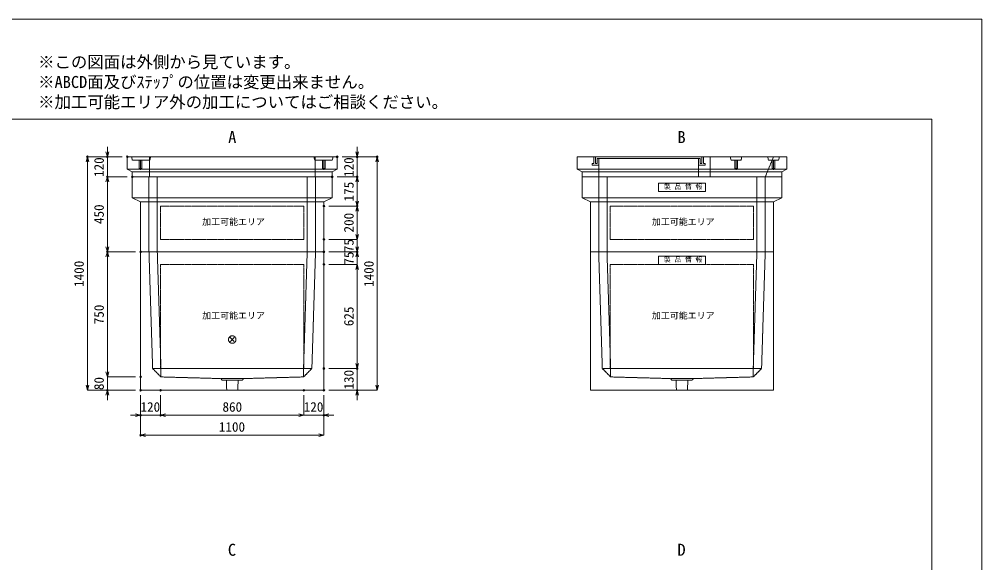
# Model space of a CAD drawing. Units: millimetres, scale not verified. Extents: x -4455 to 4455, y -3150 to 3150.
# Drawn here: x -1324 to 4455, y -109 to 3150 of the extents above; entities that cross this region are included whole.
import ezdxf
from ezdxf.enums import TextEntityAlignment as Align

# ---------------------------------------------------------------- set-up
doc = ezdxf.new("R2010")
doc.units = ezdxf.units.MM
doc.header["$LTSCALE"] = 20
doc.header["$PDMODE"] = 32
doc.header["$PDSIZE"] = 10
doc.linetypes.add('LONG_DASHED1', pattern=[7, 6, -1])
doc.linetypes.add('LONG_DOUBLE_CHAIN', pattern=[21.8, 18, -1, 0.6, -0.6, 0.6, -1])
for name, color, linetype, lineweight in [('0-0_D-TTL', 7, 'Continuous', 9), ('0-1_Defpoints', 7, 'Continuous', 9), ('0-3_D-TTL-TXT', 7, 'Continuous', 9), ('0-4_D-STR-TXT', 7, 'Continuous', 9), ('0-5_D-STR-DIM', 3, 'Continuous', 9), ('0-6_0', 7, 'Continuous', 9), ('0-7_D-STR', 7, 'Continuous', 9), ('0-9_D-STR-STR1', 7, 'LONG_DASHED1', 9), ('0-A_D-STR-STR5', 1, 'LONG_DOUBLE_CHAIN', 9), ('0-B_D-STR-STR4', 134, 'LONG_DASHED1', 9), ('0-C_D-STR-STR2', 1, 'LONG_DASHED1', 9)]:
    doc.layers.add(name, color=color, linetype=linetype, lineweight=lineweight)
doc.styles.add('ＭＳ ゴシック', font='')
doc.styles.get('ＭＳ ゴシック').set_extended_font_data('MS Gothic')

# ---------------------------------------------------------------- blocks, each defined once
blk = doc.blocks.new('A$C4DE05FD1')
at = {"layer": '0-0_D-TTL', "color": 134}
for p, q in [((4000, 76000), (114800, 76000)), ((114800, 76000), (114800, 4000))]:
    blk.add_line(p, q, dxfattribs=at)
at = {"layer": '0-1_Defpoints', "color": 134}
for p, q in [((0, 84000), (118800, 84000)), ((118800, 84000), (118800, 0))]:
    blk.add_line(p, q, dxfattribs=at)
at = {"layer": '0-3_D-TTL-TXT', "style": 'ＭＳ ゴシック'}
for s, p in [('※この図面は外側から見ています。', (43260.9, 79815.7)), ('※ABCD面及びｽﾃｯﾌﾟの位置は変更出来ません。', (43260.9, 78215.7)), ('※加工可能エリア外の加工についてはご相談ください。', (43260.9, 76615.7))]:
    blk.add_text(s, height=962.2, dxfattribs=at).set_placement(p, align=Align.BOTTOM_LEFT)
blk = doc.blocks.new('_Open30')
at = {"layer": '0-6_0'}
blk.add_line((0, 0), (-20, 0), dxfattribs=at)
blk.add_lwpolyline([(-20, 5.36), (0, 0), (-20, -5.36)], dxfattribs=at)
blk = doc.blocks.new('A$C31CA379A')
at = {"layer": '0-4_D-STR-TXT', "style": 'ＭＳ ゴシック'}
for s, p in [('A', (-325.9, -2190.5)), ('B', (35638.6, -2190.5)), ('C', (-351.4, -35190.5)), ('D', (35638.6, -35190.5))]:
    blk.add_text(s, height=962.2, dxfattribs=at).set_placement(p, align=Align.BOTTOM_LEFT)
blk = doc.blocks.new('A$C737D46CD')
at = {"layer": '0-9_D-STR-STR1', "linetype": 'Continuous'}
blk.add_lwpolyline([(-2820, 0), (2820, 0), (2820, -1000), (-2820, -1000)], close=True, dxfattribs=at)
at = {"layer": '0-9_D-STR-STR1', "style": 'ＭＳ ゴシック'}
blk.add_text('製 品 情 報', height=577.3, dxfattribs=at).set_placement((-2149.6, -882.5), align=Align.BOTTOM_LEFT)
blk = doc.blocks.new('A$C571F177C')
at = {"layer": '0-7_D-STR'}
for p, q in [((12000, 9000), (-12000, 9000)), ((-12000, 6500), (-12000, 9000)), ((12000, 6500), (12000, 9000)), ((-12000, 6500), (-11000, 6000)), ((-12000, 6500), (12000, 6500)), ((-11000, 0), (-11000, 6000)), ((11000, 6000), (-11000, 6000)), ((12000, 6500), (11000, 6000)), ((11000, 0), (11000, 6000)), ((11000, 0), (-11000, 0))]:
    blk.add_line(p, q, dxfattribs=at)
at = {"layer": '0-7_D-STR', "linetype": 'LONG_DASHED1'}
for p, q in [((-10000, 9000), (-10000, 0)), ((-9000, 9000), (-9000, 0)), ((9000, 9000), (9000, 0)), ((10000, 9000), (10000, 0))]:
    blk.add_line(p, q, dxfattribs=at)
at = {"layer": '0-A_D-STR-STR5'}
for p, q in [((8600, 5500), (8600, 1500)), ((8600, 1500), (-8600, 1500))]:
    blk.add_line(p, q, dxfattribs=at)
blk.add_lwpolyline([(8600, 5500), (-8600, 5500), (-8600, 1500)], dxfattribs=at)
at = {"layer": '0-9_D-STR-STR1'}
blk.add_blockref('A$C737D46CD', (0, 8250), dxfattribs=at)
blk = doc.blocks.new('A$C0F8B575B')
at = {"layer": '0-7_D-STR'}
for p, q in [((12000, 9000), (-12000, 9000)), ((-12000, 6500), (-12000, 9000)), ((12000, 6500), (12000, 9000)), ((-12000, 6500), (-11000, 6000)), ((-12000, 6500), (12000, 6500)), ((-11000, 0), (-11000, 6000)), ((11000, 6000), (-11000, 6000)), ((12000, 6500), (11000, 6000)), ((11000, 0), (11000, 6000)), ((11000, 0), (-11000, 0))]:
    blk.add_line(p, q, dxfattribs=at)
at = {"layer": '0-7_D-STR', "linetype": 'LONG_DASHED1'}
for p, q in [((-10000, 9000), (-10000, 0)), ((-9000, 9000), (-9000, 0)), ((9000, 9000), (9000, 0)), ((10000, 9000), (10000, 0))]:
    blk.add_line(p, q, dxfattribs=at)
at = {"layer": '0-A_D-STR-STR5'}
for p, q in [((8600, 5500), (8600, 1500)), ((8600, 1500), (-8600, 1500))]:
    blk.add_line(p, q, dxfattribs=at)
blk.add_lwpolyline([(8600, 5500), (-8600, 5500), (-8600, 1500)], dxfattribs=at)
blk = doc.blocks.new('A$C531455C1')
at = {"layer": '0-7_D-STR'}
for p, q in [((-11000, 0), (11000, 0)), ((-11000, -16600), (-11000, 0)), ((11000, -16600), (11000, 0)), ((-11000, -16600), (11000, -16600))]:
    blk.add_line(p, q, dxfattribs=at)
at = {"layer": '0-7_D-STR', "linetype": 'LONG_DASHED1'}
for p, q in [((-10000, 0), (-9560, -14000)), ((-9000, 0), (-8560, -14000)), ((9000, 0), (8560, -14000)), ((10000, 0), (9560, -14000)), ((-8560, -15000), (-9560, -14000)), ((9560, -14000), (-9560, -14000)), ((-8560, -15000), (-8560, -14000)), ((-8560, -15000), (-1400, -15200)), ((8560, -15000), (1400, -15200)), ((8560, -15000), (9560, -14000)), ((8560, -15000), (8560, -14000)), ((-1200, -15380), (-1400, -15200)), ((1400, -15200), (-1400, -15200)), ((1200, -15380), (-1200, -15380)), ((-666, -16600), (-705, -15380)), ((666, -16600), (705, -15380)), ((1200, -15380), (1400, -15200))]:
    blk.add_line(p, q, dxfattribs=at)
at = {"layer": '0-A_D-STR-STR5'}
for p, q in [((8600, -1500), (8600, -14000)), ((8600, -14000), (-8600, -14000))]:
    blk.add_line(p, q, dxfattribs=at)
blk.add_lwpolyline([(8600, -1500), (-8600, -1500), (-8600, -14000)], dxfattribs=at)
at = {"layer": '0-9_D-STR-STR1'}
blk.add_blockref('A$C737D46CD', (0, -500), dxfattribs=at)
blk = doc.blocks.new('A$C2C935993')
at = {"layer": '0-7_D-STR'}
for p, q in [((-12600, 2400), (12600, 2400)), ((-12600, 2400), (-12600, 900)), ((12600, 2400), (12600, 900)), ((-12600, 900), (12600, 900)), ((-12000, 600), (-12600, 900)), ((-12000, 600), (12000, 600)), ((-12000, 0), (-12000, 600)), ((-12000, 0), (12000, 0))]:
    blk.add_line(p, q, dxfattribs=at)
at = {"layer": '0-7_D-STR', "linetype": 'LONG_DASHED1'}
for p, q in [((-12000, 2000), (-12100, 2400)), ((-9950, 0), (-9950, 2400)), ((-9900, 2000), (-9800, 2400)), ((9900, 2000), (9800, 2400)), ((9950, 0), (9950, 2400)), ((12000, 2000), (12100, 2400)), ((-9900, 2000), (-12000, 2000)), ((9900, 2000), (12000, 2000))]:
    blk.add_line(p, q, dxfattribs=at)
at = {"layer": '0-7_D-STR'}
blk.add_lwpolyline([(12000, 0), (12000, 600), (12600, 900)], dxfattribs=at)
at = {"layer": '0-C_D-STR-STR2'}
for p, q in [((-11000, 840), (-11000, 2000)), ((11000, 840), (11000, 2000))]:
    blk.add_line(p, q, dxfattribs=at)
for points in [[(-11160, 2000), (-11160, 1000), (-10840, 1000), (-10840, 2000)], [(11160, 2000), (11160, 1000), (10840, 1000), (10840, 2000)]]:
    blk.add_lwpolyline(points, dxfattribs=at)
blk = doc.blocks.new('A$C19D5226F')
at = {"layer": '0-7_D-STR'}
for p, q in [((-12600, 2400), (12600, 2400)), ((-12600, 2400), (-12600, 900)), ((12600, 2400), (12600, 900)), ((-12600, 900), (12600, 900)), ((-12000, 600), (-12600, 900)), ((-12000, 600), (12000, 600)), ((-12000, 0), (-12000, 600)), ((-12000, 0), (12000, 0))]:
    blk.add_line(p, q, dxfattribs=at)
at = {"layer": '0-7_D-STR', "linetype": 'LONG_DASHED1'}
for p, q in [((3400, 0), (3400, 2400)), ((5900, 2000), (5800, 2400)), ((7100, 2000), (7200, 2400)), ((10000, 0), (11000, 2400)), ((10400, 2000), (10300, 2400)), ((11600, 2000), (11700, 2400)), ((-10000, 0), (-10000, 2200)), ((2000, 0), (2000, 2200)), ((5900, 2000), (7100, 2000)), ((10400, 2000), (11600, 2000))]:
    blk.add_line(p, q, dxfattribs=at)
at = {"layer": '0-7_D-STR'}
blk.add_lwpolyline([(12000, 0), (12000, 600), (12600, 900)], dxfattribs=at)
at = {"layer": '0-B_D-STR-STR4'}
for points in [[(-10600, 2400), (-10600, 1600), (-10800, 1600), (-10800, 1400), (-10000, 1400)], [(-10000, 2200), (-10200, 2200), (-10200, 1600), (-10400, 1600), (-10400, 2400)], [(-10000, 2200), (2000, 2200), (2200, 2200), (2200, 1600), (2400, 1600), (2400, 2400)], [(2600, 2400), (2600, 1600), (2800, 1600), (2800, 1400), (2000, 1400)]]:
    blk.add_lwpolyline(points, dxfattribs=at)
at = {"layer": '0-C_D-STR-STR2'}
for p, q in [((6500, 840), (6500, 2000)), ((11000, 840), (11000, 2000))]:
    blk.add_line(p, q, dxfattribs=at)
for points in [[(6660, 2000), (6660, 1000), (6340, 1000), (6340, 2000)], [(11160, 2000), (11160, 1000), (10840, 1000), (10840, 2000)]]:
    blk.add_lwpolyline(points, dxfattribs=at)
blk = doc.blocks.new('A$C7CE826D1')
at = {"layer": '0-7_D-STR'}
for p, q in [((-11000, 0), (11000, 0)), ((-11000, -16600), (-11000, 0)), ((11000, -16600), (11000, 0)), ((-11000, -16600), (11000, -16600))]:
    blk.add_line(p, q, dxfattribs=at)
at = {"layer": '0-7_D-STR', "linetype": 'LONG_DASHED1'}
for p, q in [((-10000, 0), (-9560, -14000)), ((-9000, 0), (-8560, -14000)), ((9000, 0), (8560, -14000)), ((10000, 0), (9560, -14000)), ((-8560, -15000), (-9560, -14000)), ((9560, -14000), (-9560, -14000)), ((-8560, -15000), (-8560, -14000)), ((-8560, -15000), (-1400, -15200)), ((8560, -15000), (1400, -15200)), ((8560, -15000), (9560, -14000)), ((8560, -15000), (8560, -14000)), ((-1200, -15380), (-1400, -15200)), ((1400, -15200), (-1400, -15200)), ((1200, -15380), (-1200, -15380)), ((-666, -16600), (-705, -15380)), ((666, -16600), (705, -15380)), ((1200, -15380), (1400, -15200))]:
    blk.add_line(p, q, dxfattribs=at)
at = {"layer": '0-A_D-STR-STR5'}
for p, q in [((8600, -1500), (-8600, -1500)), ((-8600, -1500), (-8600, -14000)), ((8600, -1500), (8600, -14000)), ((8600, -14000), (-8600, -14000))]:
    blk.add_line(p, q, dxfattribs=at)
blk = doc.blocks.new('A$C1C640AAB')
at = {"layer": '0-A_D-STR-STR5'}
for p, q in [((-318.2, -318.2), (318.2, 318.2)), ((-318.2, 318.2), (318.2, -318.2))]:
    blk.add_line(p, q, dxfattribs=at)
blk.add_circle((0, 0), 450, dxfattribs=at)
blk = doc.blocks.new('A$Cc8208e51')
at = {"layer": '0-7_D-STR'}
blk.add_blockref('A$C7CE826D1', (0, 0), dxfattribs=at)
at = {"layer": '0-A_D-STR-STR5'}
blk.add_blockref('A$C1C640AAB', (0, -10520), dxfattribs=at)

msp = doc.modelspace()

# ---------------------------------------------------------------- linework, layer by layer
at = {"layer": '0-1_Defpoints'}
for p in [(-915, 2325), (-795, 2325), (-675, 2325), (585, 2325), (705, 2325), (825, 2325), (-795, 2205), (-645, 2205), (555, 2205), (705, 2205), (505, 2030), (705, 2030), (505, 1830), (-795, 1755), (-595, 1755), (505, 1755), (505, 1755), (705, 1755), (705, 1755), (505, 1680), (505, 1680), (505, 1055), (705, 1055), (-595, 1005), (-795, 925), (-595, 925), (-595, 925), (-475, 925), (385, 925), (505, 925), (505, 925), (705, 925), (-595, 775), (-475, 775), (505, 775), (-595, 655)]:
    msp.add_point(p, dxfattribs=at)
at = {"layer": '0-5_D-STR-DIM'}
for p, q in [((-795, 2355), (-795, 2385)), ((705, 2355), (705, 2385)), ((-705, 2325), (-915, 2325)), ((-705, 2325), (-795, 2325)), ((-795, 2205), (-795, 2325)), ((615, 2325), (705, 2325)), ((615, 2325), (825, 2325)), ((705, 2205), (705, 2325)), ((-915, 955), (-915, 2295)), ((825, 955), (825, 2295)), ((-675, 2205), (-795, 2205)), ((-675, 2205), (-795, 2205)), ((585, 2205), (705, 2205)), ((585, 2205), (705, 2205)), ((-795, 2175), (-795, 2145)), ((-795, 1785), (-795, 2175)), ((705, 2175), (705, 2145)), ((705, 2060), (705, 2175)), ((535, 2030), (705, 2030)), ((535, 2030), (705, 2030)), ((705, 1860), (705, 2000)), ((705, 1860), (705, 1890)), ((535, 1830), (705, 1830)), ((535, 1830), (705, 1830)), ((705, 1830), (705, 1755)), ((705, 1785), (705, 1815)), ((-625, 1755), (-795, 1755)), ((-625, 1755), (-795, 1755)), ((535, 1755), (705, 1755)), ((535, 1755), (705, 1755)), ((705, 1680), (705, 1755)), ((-795, 1035), (-795, 1725)), ((535, 1680), (705, 1680)), ((535, 1680), (705, 1680)), ((705, 1725), (705, 1695)), ((705, 1650), (705, 1620)), ((705, 1650), (705, 1085)), ((705, 1085), (705, 1115)), ((-795, 1035), (-795, 1065)), ((535, 1055), (705, 1055)), ((535, 1055), (705, 1055)), ((705, 1055), (705, 925)), ((-625, 1005), (-795, 1005)), ((-625, 1005), (-795, 1005)), ((-795, 1005), (-795, 925)), ((-625, 925), (-915, 925)), ((-625, 925), (-795, 925)), ((535, 925), (825, 925)), ((535, 925), (705, 925)), ((-795, 895), (-795, 865)), ((-595, 895), (-595, 655)), ((-595, 895), (-595, 775)), ((-475, 895), (-475, 775)), ((-475, 895), (-475, 775)), ((385, 895), (385, 775)), ((385, 895), (385, 775)), ((505, 895), (505, 775)), ((505, 895), (505, 655)), ((705, 895), (705, 865)), ((-625, 775), (-655, 775)), ((-475, 775), (-595, 775)), ((355, 775), (-445, 775)), ((-445, 775), (-415, 775)), ((355, 775), (325, 775)), ((385, 775), (505, 775)), ((535, 775), (565, 775)), ((475, 655), (-565, 655))]:
    msp.add_line(p, q, dxfattribs=at)

# ---------------------------------------------------------------- block references
at = {"layer": '0-0_D-TTL', "xscale": 0.075, "yscale": 0.075}
msp.add_blockref('A$C4DE05FD1', (-4455, -3150), dxfattribs=at)
at = {"layer": '0-4_D-STR-TXT', "xscale": 0.075, "yscale": 0.075}
msp.add_blockref('A$C31CA379A', (-45, 2550), dxfattribs=at)
at = {"layer": '0-5_D-STR-DIM', "xscale": 1.5, "yscale": 1.5}
for p, rotation in [((-915, 2325), 90), ((-795, 2325), 270), ((705, 2325), 270), ((825, 2325), 90), ((-795, 2205), 90), ((-795, 2205), 90), ((705, 2205), 90), ((705, 2205), 90), ((705, 2030), 270), ((705, 2030), 90), ((705, 1830), 270), ((705, 1830), 270), ((-795, 1755), 270), ((-795, 1755), 90), ((705, 1755), 270), ((705, 1755), 90), ((705, 1680), 90), ((705, 1680), 90), ((705, 1055), 270), ((705, 1055), 270), ((-795, 1005), 270), ((-795, 1005), 270), ((-915, 925), 270), ((-795, 925), 90), ((705, 925), 90), ((825, 925), 270), ((-475, 775), 180), ((-475, 775), 180), ((505, 775), 180), ((-595, 655), 180)]:
    msp.add_blockref('_Open30', p, dxfattribs=dict(at, rotation=rotation))
for p in [(-595, 775), (385, 775), (385, 775), (505, 655)]:
    msp.add_blockref('_Open30', p, dxfattribs=at)
at = {"layer": '0-7_D-STR', "xscale": 0.05, "yscale": 0.05}
for name, p in [('A$C2C935993', (-45, 2205)), ('A$C19D5226F', (2655, 2205)), ('A$C0F8B575B', (-45, 1755)), ('A$C571F177C', (2655, 1755)), ('A$Cc8208e51', (-45, 1755)), ('A$C531455C1', (2655, 1755))]:
    msp.add_blockref(name, p, dxfattribs=at)

# ---------------------------------------------------------------- texts
at = {"layer": '0-5_D-STR-DIM', "style": 'ＭＳ ゴシック'}
for s, p in [('120', (-798.9, 2204.22)), ('120', (701.1, 2204.22)), ('175', (701.1, 2057.5)), ('450', (-798.9, 1921.8)), ('200', (701.1, 1871.2)), ('75', (701.1, 1753.38)), ('75', (701.1, 1678.38)), ('1400', (-918.9, 1544.72)), ('1400', (821.1, 1544.72)), ('750', (-798.9, 1320.6)), ('625', (701.1, 1309.18)), ('130', (701.1, 929.22)), ('80', (-798.9, 925.85))]:
    msp.add_text(s, height=57.77, rotation=90, dxfattribs=at).set_placement(p, align=Align.BOTTOM_LEFT)
for s, p in [('120', (-595.78, 778.9)), ('860', (-103.65, 778.9)), ('120', (384.22, 778.9)), ('1100', (-125.28, 658.9))]:
    msp.add_text(s, height=57.77, dxfattribs=at).set_placement(p, align=Align.BOTTOM_LEFT)
at = {"layer": '0-A_D-STR-STR5', "style": 'ＭＳ ゴシック'}
for p in [(-225.48, 1904.75), (2474.52, 1904.75), (-225.48, 1342.25), (2474.52, 1342.25)]:
    msp.add_text('加工可能エリア', height=38.42, dxfattribs=at).set_placement(p, align=Align.BOTTOM_LEFT)

doc.saveas('drawing.dxf')
